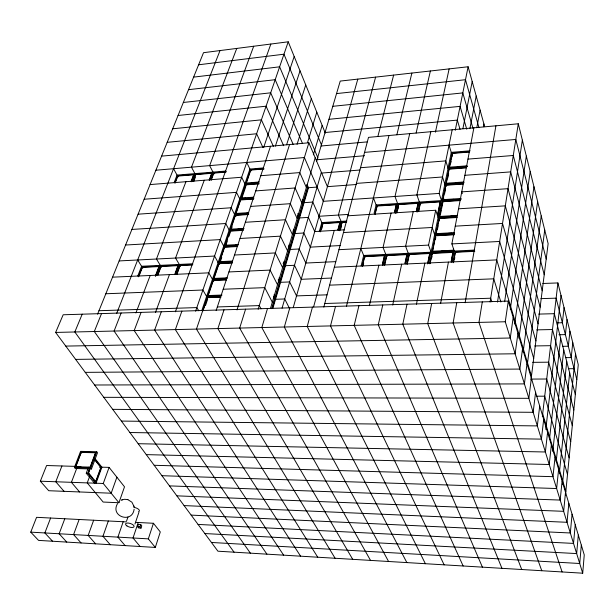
<?xml version="1.0" encoding="UTF-8"?>
<svg xmlns="http://www.w3.org/2000/svg" width="615" height="615" viewBox="0 0 615 615"><rect width="100%" height="100%" fill="white"/><g stroke="black" fill="none" stroke-linecap="round" stroke-linejoin="round"><path stroke-width="0.92" d="M582.705 573.195L584.25 554.907L508.298 301.096L63.168 314.772L55.634 332.431L217.925 551.201L582.705 573.195L505.269 321.768L508.298 301.096M581.313 545.09L579.722 563.501L211.445 542.468M578.308 535.042L576.662 553.577L204.826 533.543M575.225 524.749L573.526 543.406L198.061 524.426M572.073 514.202L570.32 532.982L191.15 515.109M568.837 503.385L567.022 522.289L184.085 505.584M565.516 492.3L563.648 511.326L176.859 495.844M565.493 494.975L578.269 364.733L557.905 282.938L542.814 283.484M562.11 480.93L560.18 500.072L169.471 485.888M562.402 484.682L575.548 353.81M559.335 473.235L569.667 372.805M572.765 342.64L571.227 357.584L565.531 357.646M558.62 469.26L556.629 488.525L161.922 475.702M555.038 457.276L552.977 476.671L154.188 465.286M556.198 461.519L566.73 361.512M569.928 331.224L568.345 346.23L562.587 346.314M552.785 451.395L563.74 349.966M567.022 319.562L565.393 334.622L558.935 334.745M551.355 444.983L549.226 464.494L146.278 454.623M549.495 439.141L560.672 338.158M564.047 307.631L562.379 322.744L557.713 322.852M545.805 429.408L561.011 295.423M547.573 432.345L545.374 451.987L138.183 443.707M542.353 416.578L557.905 282.938M543.691 419.368L541.415 439.125L129.888 432.522M539.701 406.031L537.341 425.903L121.393 421.075M535.596 392.309L533.151 412.304L112.691 409.344M530.999 379.801L548.134 243.686L518.291 123.784L368.508 137.368L323.828 307.093M531.368 378.194L528.838 398.312L103.774 397.321M527.024 363.673L524.403 383.906L94.633 384.998M527.286 364.803L544.721 229.972M522.55 348.72L519.836 369.069L85.254 372.359M523.111 352.187L541.223 215.911M518.945 338.296L537.633 201.512M517.945 333.322L515.124 353.779L75.637 359.391M514.663 324.02L533.958 186.745M513.194 317.455L510.273 338.019L65.767 346.091M510.266 309.345L530.192 171.608M504.631 301.757L526.325 156.072M497.504 302.096L522.358 140.135M490.094 302.003L518.291 123.784M134.124 509.212C132.294 523.957 109.77 516.515 117.55 503.6M482.306 301.896L478.962 322.391L562.095 571.95M465.125 302.772L495.921 125.814M456.768 302.68L453.117 323.006L541.769 570.728M483.413 126.713L483.92 123.946M453.247 262.751L455.269 251.896L474.119 250.982M453.539 262.274L455.4 252.288L474.772 251.358M454.477 259.43L454.816 257.616M451.233 261.037L452.924 252.012L432.045 253.019L429.877 263.797M453.601 248.429L453.263 250.213L432.407 251.235L435.597 235.391L453.947 234.392M451.187 262.382L452.894 253.311M476.794 127.743L480.1 110.123M452.24 261.898L454.262 251.058M440.578 303.518L448.435 262.09M454.216 250.912L451.879 243.909L473.888 127.805M469.968 128.374L476.195 95.994M431.668 303.449L427.733 323.605L521.712 569.521M462.949 128.443L472.197 81.549M428.901 262.943L451.256 152.366L470.144 150.798M460.435 200.152L442.454 201.336L439.41 216.472L457.552 215.365M463.572 183.608L445.775 184.884L442.792 199.675L460.75 198.476M430.185 263.32L432.184 253.411L453.063 252.404M432.545 251.627L435.735 235.783L454.516 234.769M436.081 234.046L439.202 218.563L456.853 217.502M439.541 216.864L442.585 201.735L460.066 200.582M446.229 183.654L449.142 169.187L466.139 167.88M469.137 152.066L452.309 153.45L449.457 167.603L452.286 167.38M431.738 257.793L432.099 255.994M435.443 239.366L435.82 237.498M437.45 229.364L438.18 225.728M439.102 221.169L439.464 219.347M440.34 214.981L441.239 210.53M441.593 208.754L442.493 204.303M443.369 199.936L443.738 198.084M444.668 193.464L445.598 188.843M447.751 178.119L448.666 173.599M450.772 163.09L451.133 161.322M452.017 156.902L452.379 155.134M427.556 263.897L429.747 253.126L409.19 254.126L407.268 263.028M437.503 214.912L440.225 201.482L420.299 202.804L418.5 211.114M427.871 263.428L429.885 253.518L409.336 254.51L407.215 264.35M437.649 215.219L440.355 201.881L420.429 203.196L418.607 211.645M455.231 130.372L468.115 66.766L340.233 81.08L316.494 161.499M416.44 304.256L424.865 263.143M431.023 252.042L428.563 245.101L435.697 210.253L347.859 215.804M441.462 200.444L439.141 193.425L452.179 129.78M407.007 304.21L402.794 324.197L501.932 568.322M404.993 263.128L406.93 254.233L386.704 255.21L384.659 264.05M416.293 211.253L418.1 202.95L398.474 204.249L396.567 212.506M405.131 263.558L406.884 255.509M416.401 211.791L418.238 203.342L398.62 204.634L396.683 213.028M405.931 263.973L408.252 253.295M417.208 212.021L419.376 202.051M435.435 132.163L449.127 68.895M392.708 304.986L401.68 264.189M413.219 211.675L405.616 246.269L408.521 254.01M430.8 131.718L416.893 194.955L419.63 202.781M382.768 304.955L378.279 324.782L482.406 567.145M416.117 133.009L430.385 70.986M383.337 264.988L385.789 254.387M395.291 213.397L397.582 203.496M384.598 265.357L386.858 255.594L407.076 254.618M398.043 209.138L398.62 204.634M382.422 264.15L384.475 255.317L364.564 256.278L362.412 265.057M394.392 212.636L396.314 204.388L376.987 205.664L374.973 213.866M382.361 265.465L384.629 255.702L364.726 256.663L362.35 266.357M394.722 212.237L396.452 204.78L377.133 206.056L375.089 214.389M369.369 305.701L378.863 265.211M391.094 213.067L383.037 247.43L386.074 255.102M409.728 133.632L394.991 196.469L397.851 204.218M358.937 305.686L354.194 325.35L463.141 565.985M396.867 134.754L411.889 73.062M361.097 265.988L363.688 255.463L474.672 250.067M374.105 213.113L376.119 204.926L460.973 199.291M362.988 265.818L363.673 263.02M346.414 306.401L388.972 135.508M377.871 136.476L393.631 75.107M335.506 306.408L330.509 325.912L444.13 564.839M340.818 228.649L341.548 225.889M337.858 229.833L339.903 222.192L322.552 223.253L320.438 230.848M338.081 229.91L339.803 223.468M338.627 230.548L341.071 221.377M339.811 229.718L341.84 222.077L345.73 221.838M339.788 230.717L341.994 222.422L346.622 222.146M312.458 307.116L307.231 326.465L425.372 563.709M313.619 306.877L334.245 230.41M375.604 77.121L338.396 215.042L341.356 222.03M319.262 231.671L321.806 222.561L346.906 221.016M320.415 231.84L322.706 223.599L340.049 222.545L340.349 223.245M321.737 228.872L322.506 226.128M293.263 307.5L357.807 79.112M289.803 307.808L284.338 327.011L406.853 562.594M282.07 308.138L321.384 172.377M271.692 308.653L274.413 299.467L273.537 297.76M274.92 297.745L279.448 282.47L278.157 279.902M289.665 247.953L293.909 233.631L293.094 231.901M294.37 232.055L298.529 218.025L297.329 215.419M298.982 216.48L303.049 202.742L302.273 201.005M303.495 201.228L307.485 187.775L306.716 186.03M272.368 308.084L274.92 299.444L273.475 296.63M278.526 279.625L279.948 282.446L275.428 297.729L273.983 294.916M283.477 262.982L284.868 265.818L280.448 280.771L279.026 277.942M302.242 199.837L303.533 202.712L299.467 216.449L298.16 213.582M272.991 307.915L308.499 187.713L307.231 184.838M270.462 308.461L315.203 157.755M267.51 308.492L261.821 327.541L388.572 561.487M313.343 154.865L322.16 125.375M258.169 309.276L308.876 142.78L161.599 156.133M307.5 142.626L316.802 112.184M297.06 144.356L311.328 98.708M245.585 309.168L239.673 328.064L370.522 560.403M236.99 309.922L289.557 144.533M286.605 144.756L305.74 84.939M126.006 521.881L36.577 517.315L30.75 532.144L38.56 540.393L155.311 547.427L160.292 531.929L153.427 523.273L135.4 522.358M155.311 547.427L148.338 538.863L153.427 523.273M224.006 309.829L217.895 328.587L352.703 559.327M275.397 146.086L300.028 70.879M216.134 310.56L270.508 146.255M140.996 528.147L141.773 525.81L140.704 524.495L138.406 524.372L137.622 526.709L138.698 528.024L140.996 528.147L139.928 526.832L137.622 526.709M134.954 524.042L138.913 512.303M139.928 526.832L140.704 524.495M263.658 147.523L294.193 56.503M138.221 522.504L133.024 537.987L140.12 546.512M201.843 310.46L249.921 169.056L263.097 167.964M248.752 214.143L235.222 215.042L230.417 229.203L244.055 228.373M203.05 310.798L207.516 297.652L220.923 297.176M208.101 295.915L213.336 280.478L226.628 279.917M232.209 263.043L219.032 263.681L213.912 278.779L217.71 278.618M219.601 262.021L224.613 247.245L237.667 246.53M243.01 230.371L230.071 231.155L225.159 245.616L228.888 245.416M235.937 213.843L240.642 199.983L253.365 199.068M241.157 198.453L245.762 184.877L259.084 183.847M246.269 183.385L250.782 170.078L263.989 168.987M205.548 305.371L207.624 299.236M220.285 261.867L221.761 257.524M225.851 245.431L227.381 240.911M228.918 236.398L230.448 231.878L230.071 231.155M231.286 229.403L232.186 226.743M241.826 198.276L245.816 186.506M127.958 516.984L126.498 521.228M123.192 521.735L117.903 537.126L125.099 545.605M195.608 311.182L288.227 41.805L203.511 52.69L97.57 314.173M89.544 476.687L87.23 482.906L103.151 502.048L118.933 502.739L124.507 486.811L109.101 467.385L101.606 467.162M181.886 311.129L175.375 329.594L317.74 557.221M108.332 520.974L102.951 536.265L110.262 544.713M175.398 311.797L270.846 44.042M116.888 477.209L111.184 493.215L48.731 490.716L40.336 481.199L46.594 465.517L75.63 466.385M93.649 520.229L88.176 535.427L95.586 543.829M118.933 502.739L103.258 483.482L109.101 467.385M176.951 273.444L179.949 265.203L192.787 264.581M210.976 180.041L213.628 172.769L226.451 171.708M176.966 274.313L180.157 265.549L192.034 264.98M211.26 180.141L213.812 173.13L225.736 172.146M175.029 273.529L178.035 265.296L160.93 266.118L157.847 274.305M209.146 180.187L211.806 172.923L195.516 174.268L192.795 181.502M161.322 311.759L154.626 330.086L300.589 556.183M175.044 274.405L177.919 266.518M209.431 180.287L211.99 173.276L195.701 174.622L193.41 180.718M175.682 274.313L179.296 264.427M210.33 179.388L212.982 172.123M94.81 459.482L101.221 467.477L95.917 481.922L88.583 472.989L89.798 469.737M155.495 312.405L169.44 274.613M204.257 180.241L175.552 258.039L179.434 264.673M253.695 46.24L209.654 165.62L213.113 172.377M79.135 519.49L73.569 534.589L81.088 542.953M95.517 459.182L101.913 467.177L96.025 483.221L87.868 473.296L89.69 468.43M89.775 468.707L88.183 472.973L92.696 478.47M90.743 467.892L90.328 467.377L95.786 452.778L81.28 452.432L75.737 466.939L81.211 467.108M91.458 468.984L90.636 467.969L96.693 451.741L80.58 451.356L74.407 467.477L75.245 468.492L91.458 468.984L97.501 452.763L96.693 451.741M193.787 181.433L195.424 177.074M94.418 483.167L86.254 473.243L88.076 468.376M155.334 276.035L159.047 266.21L142.188 267.025L138.39 276.796M190.988 181.64L193.717 174.414L177.65 175.744L174.86 182.932M155.641 276.127L158.924 267.433M191.28 181.74L193.91 174.768L177.843 176.098L175.152 183.024M64.79 518.76L59.132 533.766L66.751 542.092M156.594 275.174L160.292 265.349M192.164 180.841L194.886 173.622M157.871 275.174L161.145 266.472L178.242 265.642M141.081 312.382L134.201 330.57L283.646 555.168M76.79 468.207L71.401 482.329L79.573 491.954M135.892 313.004L150.198 275.482M185.945 181.709L156.471 259.015L160.438 265.595M236.752 48.424L191.488 167.172L195.024 173.876M50.607 518.03L44.857 532.951L52.575 541.238M137.775 276.012L141.573 266.264L192.756 263.774M174.253 182.278L177.043 175.098L225.79 171.062M139.044 276.02L142.403 267.371L159.254 266.556M121.147 312.989L114.098 331.047L266.91 554.153M61.931 465.978L55.773 481.76L64.06 491.331M116.589 313.596L220.024 50.568M101.529 313.596L94.31 331.516L250.382 553.162M82.202 314.188L74.822 331.977L234.054 552.178M121.939 499.934L124.607 499.288L127.866 499.634M121.263 500.226L122.27 499.795M198.607 64.79L283.969 54.197L321.668 145.471M193.61 77.121L279.625 66.82L317.963 158.032M188.528 89.675L275.197 79.696L302.388 143.226M183.347 102.467L270.685 92.819L293.186 144.44M336.543 93.588L465.494 79.712L478.97 127.643M178.066 115.497L266.087 106.195L283.63 145.701M332.776 106.318L462.818 92.911L472.935 128.274M172.677 128.789L261.398 119.84L273.36 146.278M328.948 119.302L460.089 106.372L466.754 129.235M167.195 142.326L256.609 133.763L262.966 147.531M325.043 132.525L457.314 120.102L460.043 129.311M321.068 146.001L367.301 141.881M155.895 170.217L304.387 157.525L323.267 201.313L352.641 199.291M364.557 152.382L515.808 139.459L546.197 259.069M317.009 159.746L364.58 155.733M263.797 168.625L250.605 169.717L246.092 183.016L259.384 181.986M469.629 151.613L452.186 153.058L449.334 167.203L466.931 165.835M150.075 184.577L241.657 177.243L245.024 184.093M260.76 175.713L299.797 172.584L306.37 187.513M360.521 167.726L445.806 160.892L448.312 168.825M467.954 159.116L513.271 155.487L544.221 274.759M321.245 173.092L359.89 170.024M251.973 182.939L254.825 182.717M457.952 166.942L460.781 166.719M465.494 166.358L467.385 166.211M244.893 183.839L258.177 182.809M448.081 168.079L467.154 166.603M258.884 183.485L245.585 184.508L240.98 198.092L253.741 197.169M466.631 167.434L449.012 168.794L446.098 183.255L463.879 181.971M144.141 199.237L236.468 192.349L240.319 200.029M255.732 190.911L295.115 187.967L301.811 202.858M356.393 183.401L442.516 176.974L445.068 184.892M464.879 175.306L510.681 171.893L542.207 290.78M307.577 187.783L317.125 187.075M356.539 184.492L327.411 186.653L308.876 142.78M243.079 198.314L245.954 198.107M251.704 197.692L253.618 197.553M447.182 183.585L450.042 183.378M455.753 182.963L459.566 182.693M239.765 198.922L253.165 197.961M444.829 184.146L464.094 182.763M253.872 198.653L240.457 199.614L235.753 213.482L248.621 212.629M463.072 184.046L445.898 185.276L442.923 200.067L444.76 199.952M303.61 202.704L312.781 202.066L322.099 223.207M138.083 214.181L231.163 207.762L234.661 214.581M250.597 206.425L290.326 203.688L297.16 218.533M352.172 199.421L439.141 193.425M237.767 213.728L242.348 213.42M246.93 213.113L248.76 212.99M450.272 199.583L453.947 199.337M459.459 198.968L461.296 198.845M234.53 214.328L248.045 213.428M248.245 214.558L235.407 215.404L230.61 229.564L232.455 229.449M319.039 216.272L348.674 214.389M297.714 218.079L308.353 217.379L314.726 231.548L344.623 229.802M131.894 229.441L225.751 223.514L229.756 231.155M245.354 222.276L285.437 219.747L292.402 234.546M458.529 208.808L505.307 205.856L538.04 323.844M237.997 229.111L242.618 228.834M440.471 216.811L444.184 216.58M450.68 216.188L454.393 215.957M229.18 230.056L242.81 229.226M438.111 217.387L456.253 216.288M243.525 229.972L229.879 230.794L224.967 245.254L238.067 244.539M457.229 217.072L439.064 218.171L435.95 233.654L454.285 232.647M294.485 233.554L303.825 233.008L310.321 247.13L340.479 245.546M125.583 245.024L220.216 239.604L224.306 247.222M239.996 238.474L280.44 236.16L287.551 250.912M343.454 232.547L432.168 227.473L435.189 236.183M455.246 226.151L502.524 223.445L535.896 340.91M235.414 245.054L238.205 244.901M437.019 233.992L441.708 233.738M448.274 233.377L452.033 233.17M223.714 246.123L237.467 245.37M434.636 234.584L454.5 233.5M237.528 246.169L224.421 246.884L219.401 261.659L232.616 261.014M289.78 249.467L299.197 248.975L305.824 263.043L335.775 261.644M119.141 260.929L214.566 256.048L218.502 263.212M234.515 255.025L275.328 252.934L282.585 267.633M338.942 249.682L428.563 245.101M451.879 243.909L499.672 241.464L533.697 358.345M226.182 261.698L231.817 261.421M441.07 251.212L445.813 250.982M218.133 262.536L232.001 261.867M232.063 262.682L218.84 263.32L213.713 278.426L227.043 277.857M284.976 265.726L294.477 265.288L301.235 279.295L331.454 278.057M283.538 265.88L284.868 265.818M112.56 277.165L208.793 272.845L212.36 279.187M228.918 271.945L270.1 270.093L277.503 284.73M334.329 267.21L496.751 259.914L531.46 376.157M225.29 278.295L227.189 278.218M212.429 279.318L226.42 278.718M226.474 279.556L213.136 280.117L207.901 295.561L222.023 295.046M280.063 282.331L289.65 281.947L296.538 295.9L327.034 294.831M278.603 282.5L279.948 282.446M105.842 293.762L202.881 290.026L206.986 297.122M223.191 289.242L264.757 287.643L272.314 302.203M329.602 285.152L493.76 278.833L500.864 302.011M219.586 295.5L221.5 295.431M206.602 296.461L220.716 295.953M220.77 296.814L207.309 297.291L196.462 329.094L335.114 558.266M98.969 310.713L196.846 307.592L198.707 310.729M217.333 306.939L259.292 305.601L261.006 308.815M324.766 303.51L490.693 298.221L491.8 301.734M540.9 298.636L556.129 298.167L576.809 379.555M538.732 314.096L554.323 313.696L575.332 394.646M55.634 332.431L505.269 321.768M536.749 329.863L552.478 329.532L573.826 410.021M534.719 345.938L550.602 345.692L572.288 425.68M532.644 362.343L548.68 362.189L570.72 441.632M568.406 368.731L574.049 368.693M531.483 379.078L546.72 379.017L569.129 457.891M536.441 396.191L544.721 396.198L567.507 474.457M99.63 467.423L101.221 467.477M88.506 467.323L90.328 467.377M74.407 467.477L90.636 467.969M86.254 473.243L87.868 473.296M40.336 481.199L103.258 483.482M30.75 532.144L148.338 538.863M127.797 499.611L131.917 502.194L133.993 506.414M93.826 479.846L95.517 481.906L100.822 467.462L94.157 459.151M81.28 452.432L81.695 452.94M142.403 267.371L142.834 268.063M137.675 259.976L141.719 266.503M161.145 266.472L161.561 267.171M180.157 265.549L180.572 266.257M213.336 280.478L213.743 281.193M219.032 263.681L219.432 264.396M177.843 176.098L178.227 176.805M173.568 168.71L177.627 176.182M274.09 296.476L275.535 299.29L284.722 298.975L289.68 308.776M213.812 173.13L214.181 173.845M235.222 215.042L235.968 216.488M279.079 279.079L279.94 280.786L284.368 265.841L283.1 263.266M279.133 279.487L280.548 282.316M283.961 261.337L285.352 264.173L289.68 249.536L288.32 246.684M284.015 262.474L284.853 264.196L289.188 249.559L288.358 247.837M245.762 184.877L246.123 185.607M284.069 262.866L285.46 265.703M250.782 170.078L251.135 170.809M246.746 162.452L250.044 169.317M288.796 245.078L290.157 247.93L294.401 233.6L293.055 230.74M288.896 246.6L290.265 249.444M293.524 229.164L294.862 232.024L299.013 217.994L298.36 216.565M293.624 230.671L294.962 233.523M297.791 213.882L299.567 217.941M303.341 199.76L303.979 201.197L307.961 187.736L306.693 184.854M302.788 199.798L304.079 202.673M322.706 223.599L323.013 224.291M341.994 222.422L342.286 223.122M364.726 256.663L365.041 257.424M360.813 248.568L363.626 255.325M288.227 41.805L325.304 133.132M386.858 255.594L387.158 256.363M377.133 206.056L377.433 206.817M373.42 197.953L376.395 205.641M409.336 254.51L409.628 255.286M432.045 253.019L432.599 254.579M418.238 203.342L418.507 204.119M420.429 203.196L420.706 203.98M435.697 210.253L438.065 217.249M442.454 201.336L442.977 202.919M445.775 184.884L446.282 186.468M462.296 193.633L461.742 191.865L508.021 188.674L540.147 307.139M452.309 153.45L452.555 154.25M449.027 145.163L451.487 153.112M542.676 413.749L565.846 491.347M468.115 66.766L484.666 126.652M133.932 506.053L134.07 506.829M133.855 507.39A4.428 1.883 18.1 0 1 138.598 509.351A4.428 1.883 18.1 0 1 138.583 511.657M95.579 452.525L90.121 467.123L75.522 466.685L81.072 452.171L95.579 452.525M126.936 525.91A4.466 1.845 18.1 0 0 134.016 526.786A4.466 1.845 18.1 0 0 128.558 523.081A4.466 1.845 18.1 0 0 126.936 525.91"/></g></svg>
